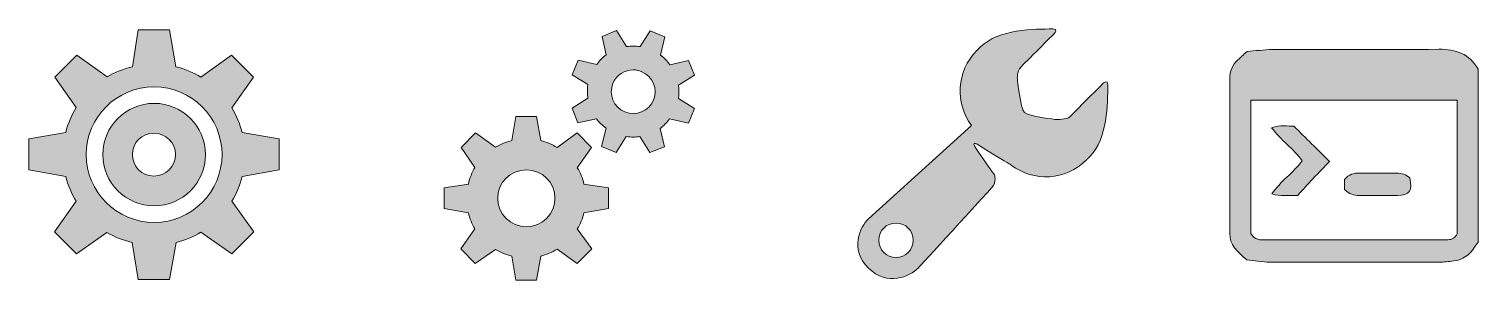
# Model space of a CAD drawing. Extents: x 187 to 1851, y -950 to -98.
# Drawn here: x 1275 to 1851, y -224 to -121 of the extents above; entities that cross this region are included whole.
import ezdxf

# ---------------------------------------------------------------- set-up
doc = ezdxf.new("R2010")
doc.units = 0
doc.header["$MEASUREMENT"] = 0
doc.layers.add('Слой 1', color=7, linetype='Continuous', lineweight=0)

# ---------------------------------------------------------------- blocks, each defined once
blk = doc.blocks.new('Block_10')
at = {"layer": 'Слой 1', "true_color": 0x000000, "transparency": 33554687}
h = blk.add_hatch(color=18, dxfattribs=at)
h.dxf.hatch_style = 2
edge = h.paths.add_edge_path()
edge.add_spline(control_points=[(1760.47, -149.28), (1760.47, -167.31), (1760.47, -185.09), (1760.47, -202.32), (1761.94, -205.27), (1764.21, -204.87), (1766.32, -204.87), (1789.74, -204.88), (1813.16, -204.88), (1836.58, -204.87), (1837.24, -204.87), (1837.89, -204.85), (1838.55, -204.86), (1840.4, -204.89), (1841.63, -203.99), (1842.32, -202.5), (1842.32, -184.71), (1842.32, -167.09), (1842.32, -149.28), (1814.93, -149.28), (1787.83, -149.28), (1760.47, -149.28)], knot_values=[0, 0, 0, 0, 1, 1, 1, 2, 2, 2, 3, 3, 3, 4, 4, 4, 5, 5, 5, 6, 6, 6, 7, 7, 7, 7], degree=3, periodic=0)
edge = h.paths.add_edge_path()
edge.add_spline(control_points=[(1850.59, -137.06), (1850.59, -160.01), (1850.59, -182.96), (1850.59, -205.91), (1850.11, -206.56), (1849.59, -207.18), (1849.16, -207.86), (1847.23, -210.95), (1844.56, -212.91), (1840.88, -213.3), (1838.94, -213.51), (1836.99, -213.79), (1835.05, -213.79), (1812.77, -213.83), (1790.49, -213.86), (1768.22, -213.77), (1764.84, -213.75), (1761.46, -213.11), (1758.84, -212.83), (1754.91, -209.62), (1752.01, -206.92), (1752.02, -202.19), (1752.1, -181.72), (1752.07, -161.25), (1752.03, -140.77), (1752.03, -137.78), (1753.09, -135.36), (1755.21, -133.34), (1756.27, -132.32), (1757.38, -131.37), (1758.89, -130), (1762.09, -129.74), (1765.65, -129.21), (1769.2, -129.19), (1791.15, -129.12), (1813.1, -129.26), (1835.05, -129.09), (1841.8, -129.04), (1847.23, -130.85), (1850.59, -137.06)], knot_values=[0, 0, 0, 0, 1, 1, 1, 2, 2, 2, 3, 3, 3, 4, 4, 4, 5, 5, 5, 6, 6, 6, 7, 7, 7, 8, 8, 8, 9, 9, 9, 10, 10, 10, 11, 11, 11, 12, 12, 12, 13, 13, 13, 13], degree=3, periodic=0)
h = blk.add_hatch(color=18, dxfattribs=at)
h.dxf.hatch_style = 2
edge = h.paths.add_edge_path()
edge.add_spline(control_points=[(1779.05, -187.2), (1775.07, -187.14), (1772.14, -187.73), (1768.8, -186.65), (1772.18, -181.48), (1777.32, -178.29), (1780.8, -173.42), (1777.24, -168.66), (1772.34, -165.26), (1768.65, -160.28), (1772.14, -159.13), (1775.06, -159.74), (1777.52, -159.69), (1782.27, -164.42), (1786.78, -168.89), (1791.67, -173.76), (1789.64, -175.86), (1787.38, -178.15), (1785.17, -180.49), (1783.05, -182.76), (1780.98, -185.08), (1779.05, -187.2)], knot_values=[0, 0, 0, 0, 1, 1, 1, 2, 2, 2, 3, 3, 3, 4, 4, 4, 5, 5, 5, 6, 6, 6, 7, 7, 7, 7], degree=3, periodic=0)
h = blk.add_hatch(color=18, dxfattribs=at)
h.dxf.hatch_style = 2
edge = h.paths.add_edge_path()
edge.add_spline(control_points=[(1797.63, -184.84), (1797.63, -183.44), (1797.63, -182.03), (1797.63, -180.9), (1799.36, -178.83), (1801.33, -178.32), (1803.55, -178.33), (1808.45, -178.36), (1813.35, -178.36), (1818.24, -178.33), (1820.3, -178.32), (1822.06, -178.98), (1823.51, -180.25), (1824.68, -185.45), (1823.49, -187.17), (1818.57, -187.25), (1813.52, -187.34), (1808.45, -187.25), (1803.39, -187.28), (1801.34, -187.29), (1799.54, -186.75), (1797.63, -184.84)], knot_values=[0, 0, 0, 0, 1, 1, 1, 2, 2, 2, 3, 3, 3, 4, 4, 4, 5, 5, 5, 6, 6, 6, 7, 7, 7, 7], degree=3, periodic=0)
at = {"layer": 'Слой 1'}
for points, knots in [([(1850.59, -137.06), (1850.59, -160.01), (1850.59, -182.96), (1850.59, -205.91), (1850.11, -206.56), (1849.59, -207.18), (1849.16, -207.86), (1847.23, -210.95), (1844.56, -212.91), (1840.88, -213.3), (1838.94, -213.51), (1836.99, -213.79), (1835.05, -213.79), (1812.77, -213.83), (1790.49, -213.86), (1768.22, -213.77), (1764.84, -213.75), (1761.46, -213.11), (1758.84, -212.83), (1754.91, -209.62), (1752.01, -206.92), (1752.02, -202.19), (1752.1, -181.72), (1752.07, -161.25), (1752.03, -140.77), (1752.03, -137.78), (1753.09, -135.36), (1755.21, -133.34), (1756.27, -132.32), (1757.38, -131.37), (1758.89, -130), (1762.09, -129.74), (1765.65, -129.21), (1769.2, -129.19), (1791.15, -129.12), (1813.1, -129.26), (1835.05, -129.09), (1841.8, -129.04), (1847.23, -130.85), (1850.59, -137.06)], [0, 0, 0, 0, 1, 1, 1, 2, 2, 2, 3, 3, 3, 4, 4, 4, 5, 5, 5, 6, 6, 6, 7, 7, 7, 8, 8, 8, 9, 9, 9, 10, 10, 10, 11, 11, 11, 12, 12, 12, 13, 13, 13, 13]), ([(1760.47, -149.28), (1760.47, -167.31), (1760.47, -185.09), (1760.47, -202.32), (1761.94, -205.27), (1764.21, -204.87), (1766.32, -204.87), (1789.74, -204.88), (1813.16, -204.88), (1836.58, -204.87), (1837.24, -204.87), (1837.89, -204.85), (1838.55, -204.86), (1840.4, -204.89), (1841.63, -203.99), (1842.32, -202.5), (1842.32, -184.71), (1842.32, -167.09), (1842.32, -149.28), (1814.93, -149.28), (1787.83, -149.28), (1760.47, -149.28)], [0, 0, 0, 0, 1, 1, 1, 2, 2, 2, 3, 3, 3, 4, 4, 4, 5, 5, 5, 6, 6, 6, 7, 7, 7, 7]), ([(1779.05, -187.2), (1775.07, -187.14), (1772.14, -187.73), (1768.8, -186.65), (1772.18, -181.48), (1777.32, -178.29), (1780.8, -173.42), (1777.24, -168.66), (1772.34, -165.26), (1768.65, -160.28), (1772.14, -159.13), (1775.06, -159.74), (1777.52, -159.69), (1782.27, -164.42), (1786.78, -168.89), (1791.67, -173.76), (1789.64, -175.86), (1787.38, -178.15), (1785.17, -180.49), (1783.05, -182.76), (1780.98, -185.08), (1779.05, -187.2)], [0, 0, 0, 0, 1, 1, 1, 2, 2, 2, 3, 3, 3, 4, 4, 4, 5, 5, 5, 6, 6, 6, 7, 7, 7, 7]), ([(1797.63, -184.84), (1797.63, -183.44), (1797.63, -182.03), (1797.63, -180.9), (1799.36, -178.83), (1801.33, -178.32), (1803.55, -178.33), (1808.45, -178.36), (1813.35, -178.36), (1818.24, -178.33), (1820.3, -178.32), (1822.06, -178.98), (1823.51, -180.25), (1824.68, -185.45), (1823.49, -187.17), (1818.57, -187.25), (1813.52, -187.34), (1808.45, -187.25), (1803.39, -187.28), (1801.34, -187.29), (1799.54, -186.75), (1797.63, -184.84)], [0, 0, 0, 0, 1, 1, 1, 2, 2, 2, 3, 3, 3, 4, 4, 4, 5, 5, 5, 6, 6, 6, 7, 7, 7, 7])]:
    blk.add_open_spline(points, degree=3, knots=knots, dxfattribs=at)
blk = doc.blocks.new('Block_9')
at = {"layer": 'Слой 1'}
blk.add_blockref('Block_10', (0, 0), dxfattribs=at)

msp = doc.modelspace()

# ---------------------------------------------------------------- hatches: boundary and pattern name
at = {"layer": 'Слой 1', "true_color": 0x000000, "transparency": 33554687}
h = msp.add_hatch(color=18, dxfattribs=at)
h.dxf.hatch_style = 2
edge = h.paths.add_edge_path()
edge.add_spline(control_points=[(1324.94, -162.48), (1329.66, -162.48), (1333.58, -166.25), (1333.58, -170.99), (1333.58, -175.72), (1329.66, -179.51), (1324.94, -179.51), (1320.21, -179.51), (1316.42, -175.72), (1316.42, -170.99), (1316.42, -166.25), (1320.21, -162.48), (1324.94, -162.48)], knot_values=[0, 0, 0, 0, 1, 1, 1, 2, 2, 2, 3, 3, 3, 4, 4, 4, 4], degree=3, periodic=0)
edge = h.paths.add_edge_path()
edge.add_spline(control_points=[(1325.07, -150.61), (1313.84, -150.61), (1304.68, -159.77), (1304.68, -170.99), (1304.68, -182.22), (1313.84, -191.38), (1325.07, -191.38), (1336.29, -191.38), (1345.45, -182.22), (1345.45, -170.99), (1345.45, -159.77), (1336.29, -150.61), (1325.07, -150.61)], knot_values=[0, 0, 0, 0, 1, 1, 1, 2, 2, 2, 3, 3, 3, 4, 4, 4, 4], degree=3, periodic=0)
edge = h.paths.add_edge_path()
edge.add_spline(control_points=[(1325.07, -144.03), (1339.95, -144.03), (1352.03, -156.11), (1352.03, -170.99), (1352.03, -185.88), (1339.95, -197.96), (1325.07, -197.96), (1310.18, -197.96), (1298.1, -185.86), (1298.1, -170.99), (1298.1, -156.12), (1310.18, -144.03), (1325.07, -144.03)], knot_values=[0, 0, 0, 0, 1, 1, 1, 2, 2, 2, 3, 3, 3, 4, 4, 4, 4], degree=3, periodic=0)
edge = h.paths.add_edge_path()
edge.add_spline(control_points=[(1318.74, -121.32), (1318.74, -121.32), (1316.42, -136.03), (1316.42, -136.03), (1312.89, -136.9), (1309.52, -138.21), (1306.49, -140.03), (1306.49, -140.03), (1294.36, -131.38), (1294.36, -131.38), (1294.36, -131.38), (1285.59, -140.16), (1285.59, -140.16), (1285.59, -140.16), (1294.1, -152.29), (1294.1, -152.29), (1292.26, -155.33), (1290.86, -158.67), (1289.97, -162.22), (1289.97, -162.22), (1275.39, -164.67), (1275.39, -164.67), (1275.39, -164.67), (1275.39, -177.06), (1275.39, -177.06), (1275.39, -177.06), (1289.97, -179.64), (1289.97, -179.64), (1290.86, -183.19), (1292.26, -186.52), (1294.1, -189.57), (1294.1, -189.57), (1285.46, -201.7), (1285.46, -201.7), (1285.46, -201.7), (1294.23, -210.47), (1294.23, -210.47), (1294.23, -210.47), (1306.36, -201.96), (1306.36, -201.96), (1309.39, -203.78), (1312.76, -205.09), (1316.29, -205.96), (1316.29, -205.96), (1318.74, -220.67), (1318.74, -220.67), (1318.74, -220.67), (1331.13, -220.67), (1331.13, -220.67), (1331.13, -220.67), (1333.84, -205.96), (1333.84, -205.96), (1337.35, -205.07), (1340.63, -203.67), (1343.64, -201.83), (1343.64, -201.83), (1355.9, -210.47), (1355.9, -210.47), (1355.9, -210.47), (1364.67, -201.7), (1364.67, -201.7), (1364.67, -201.7), (1355.9, -189.57), (1355.9, -189.57), (1357.71, -186.56), (1359.16, -183.27), (1360.03, -179.77), (1360.03, -179.77), (1374.74, -177.06), (1374.74, -177.06), (1374.74, -177.06), (1374.74, -164.67), (1374.74, -164.67), (1374.74, -164.67), (1360.03, -162.22), (1360.03, -162.22), (1359.16, -158.72), (1357.71, -155.43), (1355.9, -152.41), (1355.9, -152.41), (1364.55, -140.16), (1364.55, -140.16), (1364.55, -140.16), (1355.77, -131.38), (1355.77, -131.38), (1355.77, -131.38), (1343.64, -140.16), (1343.64, -140.16), (1340.63, -138.33), (1337.24, -136.92), (1333.71, -136.03), (1333.71, -136.03), (1331.13, -121.32), (1331.13, -121.32), (1331.13, -121.32), (1318.74, -121.32), (1318.74, -121.32)], knot_values=[0, 0, 0, 0, 1, 1, 1, 2, 2, 2, 3, 3, 3, 4, 4, 4, 5, 5, 5, 6, 6, 6, 7, 7, 7, 8, 8, 8, 9, 9, 9, 10, 10, 10, 11, 11, 11, 12, 12, 12, 13, 13, 13, 14, 14, 14, 15, 15, 15, 16, 16, 16, 17, 17, 17, 18, 18, 18, 19, 19, 19, 20, 20, 20, 21, 21, 21, 22, 22, 22, 23, 23, 23, 24, 24, 24, 25, 25, 25, 26, 26, 26, 27, 27, 27, 28, 28, 28, 29, 29, 29, 30, 30, 30, 31, 31, 31, 32, 32, 32, 32], degree=3, periodic=0)
h = msp.add_hatch(color=18, dxfattribs=at)
h.dxf.hatch_style = 2
edge = h.paths.add_edge_path()
edge.add_spline(control_points=[(1472.87, -177.04), (1479.16, -177.04), (1484.16, -182.04), (1484.16, -188.33), (1484.16, -194.62), (1479.16, -199.74), (1472.87, -199.74), (1466.57, -199.74), (1461.45, -194.62), (1461.45, -188.33), (1461.45, -182.04), (1466.57, -177.04), (1472.87, -177.04)], knot_values=[0, 0, 0, 0, 1, 1, 1, 2, 2, 2, 3, 3, 3, 4, 4, 4, 4], degree=3, periodic=0)
edge = h.paths.add_edge_path()
edge.add_spline(control_points=[(1468.66, -155.78), (1468.66, -155.78), (1467.1, -165.39), (1467.1, -165.39), (1464.77, -165.96), (1462.61, -166.84), (1460.61, -168.03), (1460.61, -168.03), (1452.68, -162.39), (1452.68, -162.39), (1452.68, -162.39), (1446.92, -168.15), (1446.92, -168.15), (1446.92, -168.15), (1452.44, -176.08), (1452.44, -176.08), (1451.24, -178.08), (1450.39, -180.36), (1449.8, -182.69), (1449.8, -182.69), (1440.19, -184.25), (1440.19, -184.25), (1440.19, -184.25), (1440.19, -192.42), (1440.19, -192.42), (1440.19, -192.42), (1449.8, -194.1), (1449.8, -194.1), (1450.37, -196.43), (1451.23, -198.59), (1452.44, -200.59), (1452.44, -200.59), (1446.8, -208.51), (1446.8, -208.51), (1446.8, -208.51), (1452.56, -214.28), (1452.56, -214.28), (1452.56, -214.28), (1460.61, -208.75), (1460.61, -208.75), (1462.61, -209.96), (1464.79, -210.83), (1467.1, -211.4), (1467.1, -211.4), (1468.66, -221.01), (1468.66, -221.01), (1468.66, -221.01), (1476.83, -221.01), (1476.83, -221.01), (1476.83, -221.01), (1478.51, -211.4), (1478.51, -211.4), (1480.82, -210.81), (1483.02, -209.84), (1485, -208.63), (1485, -208.63), (1493.05, -214.28), (1493.05, -214.28), (1493.05, -214.28), (1498.81, -208.51), (1498.81, -208.51), (1498.81, -208.51), (1493.05, -200.59), (1493.05, -200.59), (1494.23, -198.6), (1495.12, -196.41), (1495.69, -194.1), (1495.69, -194.1), (1505.42, -192.42), (1505.42, -192.42), (1505.42, -192.42), (1505.42, -184.25), (1505.42, -184.25), (1505.42, -184.25), (1495.69, -182.69), (1495.69, -182.69), (1495.12, -180.39), (1494.23, -178.18), (1493.05, -176.2), (1493.05, -176.2), (1498.69, -168.15), (1498.69, -168.15), (1498.69, -168.15), (1492.93, -162.39), (1492.93, -162.39), (1492.93, -162.39), (1485, -168.15), (1485, -168.15), (1483, -166.95), (1480.82, -165.96), (1478.51, -165.39), (1478.51, -165.39), (1476.83, -155.78), (1476.83, -155.78), (1476.83, -155.78), (1468.66, -155.78), (1468.66, -155.78)], knot_values=[0, 0, 0, 0, 1, 1, 1, 2, 2, 2, 3, 3, 3, 4, 4, 4, 5, 5, 5, 6, 6, 6, 7, 7, 7, 8, 8, 8, 9, 9, 9, 10, 10, 10, 11, 11, 11, 12, 12, 12, 13, 13, 13, 14, 14, 14, 15, 15, 15, 16, 16, 16, 17, 17, 17, 18, 18, 18, 19, 19, 19, 20, 20, 20, 21, 21, 21, 22, 22, 22, 23, 23, 23, 24, 24, 24, 25, 25, 25, 26, 26, 26, 27, 27, 27, 28, 28, 28, 29, 29, 29, 30, 30, 30, 31, 31, 31, 32, 32, 32, 32], degree=3, periodic=0)
edge = h.paths.add_edge_path()
edge.add_spline(control_points=[(1515.27, -137.28), (1516.4, -137.28), (1517.52, -137.53), (1518.63, -138), (1523.06, -139.86), (1525.17, -144.86), (1523.32, -149.29), (1521.47, -153.72), (1516.34, -155.82), (1511.91, -153.98), (1507.48, -152.13), (1505.38, -147.01), (1507.22, -142.56), (1508.62, -139.25), (1511.88, -137.29), (1515.27, -137.28)], knot_values=[0, 0, 0, 0, 1, 1, 1, 2, 2, 2, 3, 3, 3, 4, 4, 4, 5, 5, 5, 5], degree=3, periodic=0)
edge = h.paths.add_edge_path()
edge.add_spline(control_points=[(1508.66, -121.66), (1508.66, -121.66), (1502.9, -124.06), (1502.9, -124.06), (1502.9, -124.06), (1504.46, -131.27), (1504.46, -131.27), (1503.02, -132.32), (1501.83, -133.64), (1500.74, -135.12), (1500.74, -135.12), (1493.41, -133.43), (1493.41, -133.43), (1493.41, -133.43), (1491.01, -139.2), (1491.01, -139.2), (1491.01, -139.2), (1497.25, -143.16), (1497.25, -143.16), (1496.97, -144.97), (1497, -146.78), (1497.25, -148.57), (1497.25, -148.57), (1491.01, -152.53), (1491.01, -152.53), (1491.01, -152.53), (1493.29, -158.3), (1493.29, -158.3), (1493.29, -158.3), (1500.62, -156.74), (1500.62, -156.74), (1501.67, -158.17), (1502.99, -159.37), (1504.46, -160.46), (1504.46, -160.46), (1502.66, -167.79), (1502.66, -167.79), (1502.66, -167.79), (1508.42, -170.19), (1508.42, -170.19), (1508.42, -170.19), (1512.51, -163.83), (1512.51, -163.83), (1514.31, -164.1), (1516.16, -164.1), (1517.91, -163.83), (1517.91, -163.83), (1521.88, -170.19), (1521.88, -170.19), (1521.88, -170.19), (1527.64, -167.91), (1527.64, -167.91), (1527.64, -167.91), (1525.96, -160.58), (1525.96, -160.58), (1527.39, -159.53), (1528.61, -158.2), (1529.69, -156.74), (1529.69, -156.74), (1537.13, -158.42), (1537.13, -158.42), (1537.13, -158.42), (1539.54, -152.65), (1539.54, -152.65), (1539.54, -152.65), (1533.17, -148.69), (1533.17, -148.69), (1533.44, -146.89), (1533.43, -145.16), (1533.17, -143.41), (1533.17, -143.41), (1539.54, -139.32), (1539.54, -139.32), (1539.54, -139.32), (1537.13, -133.55), (1537.13, -133.55), (1537.13, -133.55), (1529.81, -135.24), (1529.81, -135.24), (1528.77, -133.79), (1527.54, -132.49), (1526.08, -131.39), (1526.08, -131.39), (1527.76, -124.18), (1527.76, -124.18), (1527.76, -124.18), (1522, -121.78), (1522, -121.78), (1522, -121.78), (1518.03, -128.03), (1518.03, -128.03), (1516.23, -127.74), (1514.4, -127.77), (1512.63, -128.03), (1512.63, -128.03), (1508.66, -121.66), (1508.66, -121.66)], knot_values=[0, 0, 0, 0, 1, 1, 1, 2, 2, 2, 3, 3, 3, 4, 4, 4, 5, 5, 5, 6, 6, 6, 7, 7, 7, 8, 8, 8, 9, 9, 9, 10, 10, 10, 11, 11, 11, 12, 12, 12, 13, 13, 13, 14, 14, 14, 15, 15, 15, 16, 16, 16, 17, 17, 17, 18, 18, 18, 19, 19, 19, 20, 20, 20, 21, 21, 21, 22, 22, 22, 23, 23, 23, 24, 24, 24, 25, 25, 25, 26, 26, 26, 27, 27, 27, 28, 28, 28, 29, 29, 29, 30, 30, 30, 31, 31, 31, 32, 32, 32, 32], degree=3, periodic=0)
h = msp.add_hatch(color=18, dxfattribs=at)
h.dxf.hatch_style = 2
edge = h.paths.add_edge_path()
edge.add_spline(control_points=[(1619.56, -198.21), (1623.37, -198.21), (1626.42, -201.26), (1626.42, -205.07), (1626.42, -208.88), (1623.37, -211.93), (1619.56, -211.93), (1615.75, -211.93), (1612.69, -208.88), (1612.69, -205.07), (1612.69, -201.26), (1615.75, -198.21), (1619.56, -198.21)], knot_values=[0, 0, 0, 0, 1, 1, 1, 2, 2, 2, 3, 3, 3, 4, 4, 4, 4], degree=3, periodic=0)
edge = h.paths.add_edge_path()
edge.add_spline(control_points=[(1681.82, -121.01), (1674.7, -120.98), (1660.16, -121.1), (1653.16, -128.12), (1653.16, -128.12), (1651.71, -129.56), (1651.71, -129.56), (1643.43, -137.88), (1642.92, -150.42), (1649.54, -159.43), (1649.54, -159.43), (1608.6, -196.52), (1608.6, -196.52), (1605.33, -199.79), (1601.04, -208.59), (1608.6, -216.15), (1616.16, -223.71), (1625.1, -219.4), (1628.35, -216.15), (1628.35, -216.15), (1655.19, -186.79), (1657.49, -184.24), (1659.8, -181.66), (1658.58, -178.94), (1658.58, -178.94), (1658.58, -178.94), (1653.77, -172.4), (1651.23, -168.46), (1649.85, -166.31), (1650.48, -166.01), (1652.43, -167.25), (1657.36, -170.4), (1662.66, -173.58), (1664.48, -174.6), (1664.63, -174.69), (1665.11, -175.04), (1665.2, -175.08), (1665.25, -175.11), (1665.28, -175.17), (1665.32, -175.2), (1674.29, -181.93), (1686.85, -181.38), (1695.19, -173.04), (1695.19, -173.04), (1696.63, -171.59), (1696.63, -171.59), (1703.42, -164.8), (1703.59, -150.55), (1703.62, -143.29), (1703.63, -140.97), (1701.93, -142.45), (1701.93, -142.45), (1701.93, -142.45), (1689.81, -154.68), (1688.56, -155.93), (1687.31, -157.18), (1683.14, -157.02), (1683.14, -157.02), (1683.14, -157.02), (1672.09, -155.84), (1670.5, -154.25), (1668.9, -152.65), (1667.73, -141), (1667.73, -141), (1667.73, -141), (1667.46, -137.78), (1669.05, -136.18), (1670.65, -134.59), (1682.54, -122.7), (1682.54, -122.7), (1682.54, -122.7), (1684.03, -121.02), (1681.82, -121.01)], knot_values=[0, 0, 0, 0, 1, 1, 1, 2, 2, 2, 3, 3, 3, 4, 4, 4, 5, 5, 5, 6, 6, 6, 7, 7, 7, 8, 8, 8, 9, 9, 9, 10, 10, 10, 11, 11, 11, 12, 12, 12, 13, 13, 13, 14, 14, 14, 15, 15, 15, 16, 16, 16, 17, 17, 17, 18, 18, 18, 19, 19, 19, 20, 20, 20, 21, 21, 21, 22, 22, 22, 23, 23, 23, 24, 24, 24, 24], degree=3, periodic=0)

# ---------------------------------------------------------------- linework, layer by layer
at = {"layer": 'Слой 1'}
for points, knots in [([(1318.74, -121.32), (1318.74, -121.32), (1316.42, -136.03), (1316.42, -136.03), (1312.89, -136.9), (1309.52, -138.21), (1306.49, -140.03), (1306.49, -140.03), (1294.36, -131.38), (1294.36, -131.38), (1294.36, -131.38), (1285.59, -140.16), (1285.59, -140.16), (1285.59, -140.16), (1294.1, -152.29), (1294.1, -152.29), (1292.26, -155.33), (1290.86, -158.67), (1289.97, -162.22), (1289.97, -162.22), (1275.39, -164.67), (1275.39, -164.67), (1275.39, -164.67), (1275.39, -177.06), (1275.39, -177.06), (1275.39, -177.06), (1289.97, -179.64), (1289.97, -179.64), (1290.86, -183.19), (1292.26, -186.52), (1294.1, -189.57), (1294.1, -189.57), (1285.46, -201.7), (1285.46, -201.7), (1285.46, -201.7), (1294.23, -210.47), (1294.23, -210.47), (1294.23, -210.47), (1306.36, -201.96), (1306.36, -201.96), (1309.39, -203.78), (1312.76, -205.09), (1316.29, -205.96), (1316.29, -205.96), (1318.74, -220.67), (1318.74, -220.67), (1318.74, -220.67), (1331.13, -220.67), (1331.13, -220.67), (1331.13, -220.67), (1333.84, -205.96), (1333.84, -205.96), (1337.35, -205.07), (1340.63, -203.67), (1343.64, -201.83), (1343.64, -201.83), (1355.9, -210.47), (1355.9, -210.47), (1355.9, -210.47), (1364.67, -201.7), (1364.67, -201.7), (1364.67, -201.7), (1355.9, -189.57), (1355.9, -189.57), (1357.71, -186.56), (1359.16, -183.27), (1360.03, -179.77), (1360.03, -179.77), (1374.74, -177.06), (1374.74, -177.06), (1374.74, -177.06), (1374.74, -164.67), (1374.74, -164.67), (1374.74, -164.67), (1360.03, -162.22), (1360.03, -162.22), (1359.16, -158.72), (1357.71, -155.43), (1355.9, -152.41), (1355.9, -152.41), (1364.55, -140.16), (1364.55, -140.16), (1364.55, -140.16), (1355.77, -131.38), (1355.77, -131.38), (1355.77, -131.38), (1343.64, -140.16), (1343.64, -140.16), (1340.63, -138.33), (1337.24, -136.92), (1333.71, -136.03), (1333.71, -136.03), (1331.13, -121.32), (1331.13, -121.32), (1331.13, -121.32), (1318.74, -121.32), (1318.74, -121.32)], [0, 0, 0, 0, 1, 1, 1, 2, 2, 2, 3, 3, 3, 4, 4, 4, 5, 5, 5, 6, 6, 6, 7, 7, 7, 8, 8, 8, 9, 9, 9, 10, 10, 10, 11, 11, 11, 12, 12, 12, 13, 13, 13, 14, 14, 14, 15, 15, 15, 16, 16, 16, 17, 17, 17, 18, 18, 18, 19, 19, 19, 20, 20, 20, 21, 21, 21, 22, 22, 22, 23, 23, 23, 24, 24, 24, 25, 25, 25, 26, 26, 26, 27, 27, 27, 28, 28, 28, 29, 29, 29, 30, 30, 30, 31, 31, 31, 32, 32, 32, 32]), ([(1508.66, -121.66), (1508.66, -121.66), (1502.9, -124.06), (1502.9, -124.06), (1502.9, -124.06), (1504.46, -131.27), (1504.46, -131.27), (1503.02, -132.32), (1501.83, -133.64), (1500.74, -135.12), (1500.74, -135.12), (1493.41, -133.43), (1493.41, -133.43), (1493.41, -133.43), (1491.01, -139.2), (1491.01, -139.2), (1491.01, -139.2), (1497.25, -143.16), (1497.25, -143.16), (1496.97, -144.97), (1497, -146.78), (1497.25, -148.57), (1497.25, -148.57), (1491.01, -152.53), (1491.01, -152.53), (1491.01, -152.53), (1493.29, -158.3), (1493.29, -158.3), (1493.29, -158.3), (1500.62, -156.74), (1500.62, -156.74), (1501.67, -158.17), (1502.99, -159.37), (1504.46, -160.46), (1504.46, -160.46), (1502.66, -167.79), (1502.66, -167.79), (1502.66, -167.79), (1508.42, -170.19), (1508.42, -170.19), (1508.42, -170.19), (1512.51, -163.83), (1512.51, -163.83), (1514.31, -164.1), (1516.16, -164.1), (1517.91, -163.83), (1517.91, -163.83), (1521.88, -170.19), (1521.88, -170.19), (1521.88, -170.19), (1527.64, -167.91), (1527.64, -167.91), (1527.64, -167.91), (1525.96, -160.58), (1525.96, -160.58), (1527.39, -159.53), (1528.61, -158.2), (1529.69, -156.74), (1529.69, -156.74), (1537.13, -158.42), (1537.13, -158.42), (1537.13, -158.42), (1539.54, -152.65), (1539.54, -152.65), (1539.54, -152.65), (1533.17, -148.69), (1533.17, -148.69), (1533.44, -146.89), (1533.43, -145.16), (1533.17, -143.41), (1533.17, -143.41), (1539.54, -139.32), (1539.54, -139.32), (1539.54, -139.32), (1537.13, -133.55), (1537.13, -133.55), (1537.13, -133.55), (1529.81, -135.24), (1529.81, -135.24), (1528.77, -133.79), (1527.54, -132.49), (1526.08, -131.39), (1526.08, -131.39), (1527.76, -124.18), (1527.76, -124.18), (1527.76, -124.18), (1522, -121.78), (1522, -121.78), (1522, -121.78), (1518.03, -128.03), (1518.03, -128.03), (1516.23, -127.74), (1514.4, -127.77), (1512.63, -128.03), (1512.63, -128.03), (1508.66, -121.66), (1508.66, -121.66)], [0, 0, 0, 0, 1, 1, 1, 2, 2, 2, 3, 3, 3, 4, 4, 4, 5, 5, 5, 6, 6, 6, 7, 7, 7, 8, 8, 8, 9, 9, 9, 10, 10, 10, 11, 11, 11, 12, 12, 12, 13, 13, 13, 14, 14, 14, 15, 15, 15, 16, 16, 16, 17, 17, 17, 18, 18, 18, 19, 19, 19, 20, 20, 20, 21, 21, 21, 22, 22, 22, 23, 23, 23, 24, 24, 24, 25, 25, 25, 26, 26, 26, 27, 27, 27, 28, 28, 28, 29, 29, 29, 30, 30, 30, 31, 31, 31, 32, 32, 32, 32]), ([(1681.82, -121.01), (1674.7, -120.98), (1660.16, -121.1), (1653.16, -128.12), (1653.16, -128.12), (1651.71, -129.56), (1651.71, -129.56), (1643.43, -137.88), (1642.92, -150.42), (1649.54, -159.43), (1649.54, -159.43), (1608.6, -196.52), (1608.6, -196.52), (1605.33, -199.79), (1601.04, -208.59), (1608.6, -216.15), (1616.16, -223.71), (1625.1, -219.4), (1628.35, -216.15), (1628.35, -216.15), (1655.19, -186.79), (1657.49, -184.24), (1659.8, -181.66), (1658.58, -178.94), (1658.58, -178.94), (1658.58, -178.94), (1653.77, -172.4), (1651.23, -168.46), (1649.85, -166.31), (1650.48, -166.01), (1652.43, -167.25), (1657.36, -170.4), (1662.66, -173.58), (1664.48, -174.6), (1664.63, -174.69), (1665.11, -175.04), (1665.2, -175.08), (1665.25, -175.11), (1665.28, -175.17), (1665.32, -175.2), (1674.29, -181.93), (1686.85, -181.38), (1695.19, -173.04), (1695.19, -173.04), (1696.63, -171.59), (1696.63, -171.59), (1703.42, -164.8), (1703.59, -150.55), (1703.62, -143.29), (1703.63, -140.97), (1701.93, -142.45), (1701.93, -142.45), (1701.93, -142.45), (1689.81, -154.68), (1688.56, -155.93), (1687.31, -157.18), (1683.14, -157.02), (1683.14, -157.02), (1683.14, -157.02), (1672.09, -155.84), (1670.5, -154.25), (1668.9, -152.65), (1667.73, -141), (1667.73, -141), (1667.73, -141), (1667.46, -137.78), (1669.05, -136.18), (1670.65, -134.59), (1682.54, -122.7), (1682.54, -122.7), (1682.54, -122.7), (1684.03, -121.02), (1681.82, -121.01)], [0, 0, 0, 0, 1, 1, 1, 2, 2, 2, 3, 3, 3, 4, 4, 4, 5, 5, 5, 6, 6, 6, 7, 7, 7, 8, 8, 8, 9, 9, 9, 10, 10, 10, 11, 11, 11, 12, 12, 12, 13, 13, 13, 14, 14, 14, 15, 15, 15, 16, 16, 16, 17, 17, 17, 18, 18, 18, 19, 19, 19, 20, 20, 20, 21, 21, 21, 22, 22, 22, 23, 23, 23, 24, 24, 24, 24]), ([(1515.27, -137.28), (1516.4, -137.28), (1517.52, -137.53), (1518.63, -138), (1523.06, -139.86), (1525.17, -144.86), (1523.32, -149.29), (1521.47, -153.72), (1516.34, -155.82), (1511.91, -153.98), (1507.48, -152.13), (1505.38, -147.01), (1507.22, -142.56), (1508.62, -139.25), (1511.88, -137.29), (1515.27, -137.28)], [0, 0, 0, 0, 1, 1, 1, 2, 2, 2, 3, 3, 3, 4, 4, 4, 5, 5, 5, 5]), ([(1325.07, -144.03), (1339.95, -144.03), (1352.03, -156.11), (1352.03, -170.99), (1352.03, -185.88), (1339.95, -197.96), (1325.07, -197.96), (1310.18, -197.96), (1298.1, -185.86), (1298.1, -170.99), (1298.1, -156.12), (1310.18, -144.03), (1325.07, -144.03)], [0, 0, 0, 0, 1, 1, 1, 2, 2, 2, 3, 3, 3, 4, 4, 4, 4]), ([(1325.07, -150.61), (1313.84, -150.61), (1304.68, -159.77), (1304.68, -170.99), (1304.68, -182.22), (1313.84, -191.38), (1325.07, -191.38), (1336.29, -191.38), (1345.45, -182.22), (1345.45, -170.99), (1345.45, -159.77), (1336.29, -150.61), (1325.07, -150.61)], [0, 0, 0, 0, 1, 1, 1, 2, 2, 2, 3, 3, 3, 4, 4, 4, 4]), ([(1468.66, -155.78), (1468.66, -155.78), (1467.1, -165.39), (1467.1, -165.39), (1464.77, -165.96), (1462.61, -166.84), (1460.61, -168.03), (1460.61, -168.03), (1452.68, -162.39), (1452.68, -162.39), (1452.68, -162.39), (1446.92, -168.15), (1446.92, -168.15), (1446.92, -168.15), (1452.44, -176.08), (1452.44, -176.08), (1451.24, -178.08), (1450.39, -180.36), (1449.8, -182.69), (1449.8, -182.69), (1440.19, -184.25), (1440.19, -184.25), (1440.19, -184.25), (1440.19, -192.42), (1440.19, -192.42), (1440.19, -192.42), (1449.8, -194.1), (1449.8, -194.1), (1450.37, -196.43), (1451.23, -198.59), (1452.44, -200.59), (1452.44, -200.59), (1446.8, -208.51), (1446.8, -208.51), (1446.8, -208.51), (1452.56, -214.28), (1452.56, -214.28), (1452.56, -214.28), (1460.61, -208.75), (1460.61, -208.75), (1462.61, -209.96), (1464.79, -210.83), (1467.1, -211.4), (1467.1, -211.4), (1468.66, -221.01), (1468.66, -221.01), (1468.66, -221.01), (1476.83, -221.01), (1476.83, -221.01), (1476.83, -221.01), (1478.51, -211.4), (1478.51, -211.4), (1480.82, -210.81), (1483.02, -209.84), (1485, -208.63), (1485, -208.63), (1493.05, -214.28), (1493.05, -214.28), (1493.05, -214.28), (1498.81, -208.51), (1498.81, -208.51), (1498.81, -208.51), (1493.05, -200.59), (1493.05, -200.59), (1494.23, -198.6), (1495.12, -196.41), (1495.69, -194.1), (1495.69, -194.1), (1505.42, -192.42), (1505.42, -192.42), (1505.42, -192.42), (1505.42, -184.25), (1505.42, -184.25), (1505.42, -184.25), (1495.69, -182.69), (1495.69, -182.69), (1495.12, -180.39), (1494.23, -178.18), (1493.05, -176.2), (1493.05, -176.2), (1498.69, -168.15), (1498.69, -168.15), (1498.69, -168.15), (1492.93, -162.39), (1492.93, -162.39), (1492.93, -162.39), (1485, -168.15), (1485, -168.15), (1483, -166.95), (1480.82, -165.96), (1478.51, -165.39), (1478.51, -165.39), (1476.83, -155.78), (1476.83, -155.78), (1476.83, -155.78), (1468.66, -155.78), (1468.66, -155.78)], [0, 0, 0, 0, 1, 1, 1, 2, 2, 2, 3, 3, 3, 4, 4, 4, 5, 5, 5, 6, 6, 6, 7, 7, 7, 8, 8, 8, 9, 9, 9, 10, 10, 10, 11, 11, 11, 12, 12, 12, 13, 13, 13, 14, 14, 14, 15, 15, 15, 16, 16, 16, 17, 17, 17, 18, 18, 18, 19, 19, 19, 20, 20, 20, 21, 21, 21, 22, 22, 22, 23, 23, 23, 24, 24, 24, 25, 25, 25, 26, 26, 26, 27, 27, 27, 28, 28, 28, 29, 29, 29, 30, 30, 30, 31, 31, 31, 32, 32, 32, 32]), ([(1324.94, -162.48), (1329.66, -162.48), (1333.58, -166.25), (1333.58, -170.99), (1333.58, -175.72), (1329.66, -179.51), (1324.94, -179.51), (1320.21, -179.51), (1316.42, -175.72), (1316.42, -170.99), (1316.42, -166.25), (1320.21, -162.48), (1324.94, -162.48)], [0, 0, 0, 0, 1, 1, 1, 2, 2, 2, 3, 3, 3, 4, 4, 4, 4]), ([(1472.87, -177.04), (1479.16, -177.04), (1484.16, -182.04), (1484.16, -188.33), (1484.16, -194.62), (1479.16, -199.74), (1472.87, -199.74), (1466.57, -199.74), (1461.45, -194.62), (1461.45, -188.33), (1461.45, -182.04), (1466.57, -177.04), (1472.87, -177.04)], [0, 0, 0, 0, 1, 1, 1, 2, 2, 2, 3, 3, 3, 4, 4, 4, 4]), ([(1619.56, -198.21), (1623.37, -198.21), (1626.42, -201.26), (1626.42, -205.07), (1626.42, -208.88), (1623.37, -211.93), (1619.56, -211.93), (1615.75, -211.93), (1612.69, -208.88), (1612.69, -205.07), (1612.69, -201.26), (1615.75, -198.21), (1619.56, -198.21)], [0, 0, 0, 0, 1, 1, 1, 2, 2, 2, 3, 3, 3, 4, 4, 4, 4])]:
    msp.add_open_spline(points, degree=3, knots=knots, dxfattribs=at)

# ---------------------------------------------------------------- block references
msp.add_blockref('Block_9', (0, 0), dxfattribs=at)

doc.saveas('drawing.dxf')
